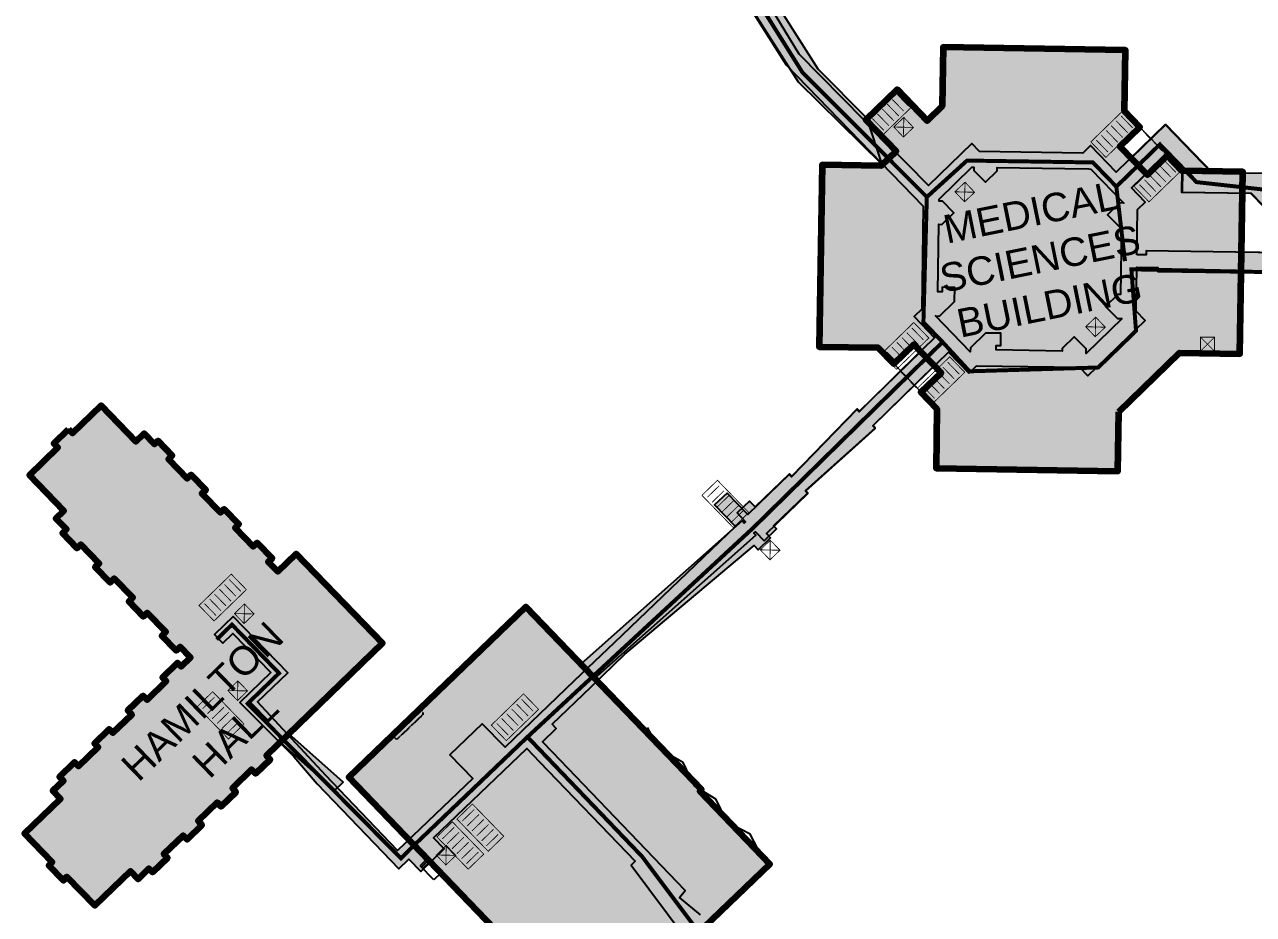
# Model space of a CAD drawing. Header units: inches. Extents: x 18329641 to 18361124, y 7805924 to 7843875.
# Drawn here: x 18341199 to 18348629, y 7828228 to 7833609 of the extents above; entities that cross this region are included whole.
import ezdxf

# ---------------------------------------------------------------- set-up
doc = ezdxf.new("R2010")
doc.units = ezdxf.units.IN
doc.header["$LTSCALE"] = 0.5
doc.header["$MEASUREMENT"] = 0
doc.linetypes.add('HIDDEN', pattern=[0.375, 0.25, -0.125])
for name, color, linetype in [('Buildings - Hatch - Housing', 52, 'Continuous'), ('Buildings - Hatch - Main Campus', 144, 'Continuous'), ('Buildings - Outline', 30, 'Continuous'), ('Buildings - Text - Main Buildings', 100, 'Continuous'), ('Tunnel  - Hatch - Area not in a building', 151, 'Continuous'), ('Tunnel - Area not in a building', 151, 'Continuous'), ('Tunnel - Hatch', 51, 'Continuous'), ('Tunnel - Outline', 120, 'Continuous')]:
    doc.layers.add(name, color=color, linetype=linetype)
doc.layers.add('Buildings - Outline - THICK', color=25, linetype='Continuous', lineweight=100)
for name, color, linetype, plot in [('Tunnel - Elevators', 3, 'Continuous', False), ('Tunnel - Polyline Length', 4, 'Continuous', False), ('Tunnel - Stairs', 210, 'Continuous', False)]:
    doc.layers.add(name, color=color, linetype=linetype, plot=plot)
doc.styles.add('Arial', font='arial.ttf')

# ---------------------------------------------------------------- blocks, each defined once
blk = doc.blocks.new('elevator')
at = {"linetype": 'Continuous', "lineweight": -3, "const_width": 5}
blk.add_lwpolyline([(42, 42), (42, -42), (-42, -42), (-42, 42)], close=True, dxfattribs=at)
for points in [[(41.7, -42), (-41.7, 42)], [(41.7, 42), (-41.7, -42)]]:
    blk.add_lwpolyline(points, dxfattribs=at)
blk = doc.blocks.new('stairs')
at = {"linetype": 'Continuous', "lineweight": -3, "const_width": 5}
blk.add_lwpolyline([(0, 0), (0, 130.6), (271.8, 130.6), (271.8, 0)], close=True, dxfattribs=at)
for points in [[(31.4, 15.3), (31.4, 115.3)], [(73.2, 15.3), (73.2, 115.3)], [(115, 15.3), (115, 115.3)], [(156.8, 15.3), (156.8, 115.3)], [(198.7, 15.3), (198.7, 115.3)], [(240.5, 15.3), (240.5, 115.3)]]:
    blk.add_lwpolyline(points, dxfattribs=at)

msp = doc.modelspace()

# ---------------------------------------------------------------- hatches: boundary and pattern name
at = {"layer": 'Buildings - Hatch - Housing'}
msp.add_hatch(color=256, dxfattribs=at).paths.add_polyline_path([(18341489.3, 7831137.9), (18341661.9, 7831305.2), (18341872.5, 7831088.1), (18341921.9, 7831136), (18341984.8, 7831071.2), (18342006.3, 7831092), (18342092, 7831003.5), (18342068.7, 7830980.9), (18342182.5, 7830863.6), (18342206.9, 7830887.2), (18342294.9, 7830796.5), (18342271.6, 7830773.9), (18342383.7, 7830658.4), (18342405.7, 7830679.7), (18342495.2, 7830587.4), (18342472.6, 7830565.4), (18342581.9, 7830452.7), (18342604.9, 7830475), (18342695.3, 7830381.7), (18342672.9, 7830359.9), (18342729.5, 7830301.5), (18342840.4, 7830409), (18343363.2, 7829869.5), (18342661.7, 7829189.3), (18342684, 7829166.2), (18342594.9, 7829079.8), (18342571.7, 7829103.8), (18342455.4, 7828991), (18342477, 7828968.7), (18342386.2, 7828880.7), (18342362.8, 7828904.9), (18342247.8, 7828793.4), (18342271.8, 7828768.6), (18342181.8, 7828681.4), (18342157.3, 7828706.6), (18342041, 7828593.8), (18342062.9, 7828571.3), (18341972.4, 7828483.6), (18341951.3, 7828505.4), (18341886.5, 7828442.6), (18341839.5, 7828491), (18341623.7, 7828281.8), (18341455.6, 7828455.2), (18341433.5, 7828433.8), (18341344.9, 7828525.2), (18341365.8, 7828545.4), (18341199.1, 7828717.4), (18341416.1, 7828927.8), (18341370.6, 7828974.8), (18341434.7, 7829037), (18341411.1, 7829061.3), (18341501.2, 7829148.8), (18341524.8, 7829124.4), (18341643.4, 7829239.4), (18341621.6, 7829261.9), (18341711, 7829348.6), (18341733.4, 7829325.5), (18341847.6, 7829436.2), (18341823.9, 7829460.6), (18341916.1, 7829549.9), (18341939.4, 7829525.8), (18342055.6, 7829638.4), (18342032.7, 7829662), (18342124.1, 7829750.6), (18342146.3, 7829727.8), (18342201.8, 7829781.6), (18342138.9, 7829846.6), (18342116.4, 7829824.8), (18342029.9, 7829913.9), (18342053.2, 7829936.4), (18341940.7, 7830052.4), (18341917, 7830029.4), (18341829, 7830120.2), (18341853.7, 7830144.1), (18341741.1, 7830260.3), (18341715.9, 7830235.9), (18341626.9, 7830327.7), (18341650.4, 7830350.5), (18341539.2, 7830465.3), (18341515.5, 7830442.4), (18341427.5, 7830533.2), (18341452.3, 7830557.2), (18341388.3, 7830623.2), (18341436.2, 7830669.7), (18341228.1, 7830884.2), (18341400.7, 7831051.6), (18341376.6, 7831076.4), (18341465.4, 7831162.5)])
at = {"layer": 'Buildings - Hatch - Main Campus'}
for points in [[(18346754.3, 7833471.7), (18346747.6, 7833115.2), (18346656.9, 7833027.7), (18346474.9, 7833216.3), (18346285.9, 7833033.8), (18346469.3, 7832843.8), (18346376.7, 7832755.1), (18346021.7, 7832761.4), (18346004, 7831660.4), (18346357.6, 7831655.8), (18346454.2, 7831557.3), (18346575.5, 7831674.4), (18346740.5, 7831503.5), (18346619.3, 7831386.5), (18346716, 7831286.5), (18346710.4, 7830927), (18347809.4, 7830909.3), (18347814.7, 7831268.2), (18348182.1, 7831623.6), (18348547.4, 7831617.9), (18348565.2, 7832718.6), (18348197.3, 7832724.3), (18348107.8, 7832816.8), (18347987.9, 7832701.1), (18347822.2, 7832872.8), (18347941.8, 7832988.2), (18347849, 7833086), (18347856.6, 7833454)], [(18347295.5, 7827177.5), (18347058, 7827425), (18345862.6, 7827449.8), (18345876.7, 7828100), (18345354.6, 7827599.2), (18345056.7, 7827909.3), (18345705.7, 7828532.8), (18345478.5, 7828772.3), (18345443.6, 7828790.9), (18345425.7, 7828828), (18345265.9, 7828996.5), (18345246.5, 7829008.4), (18345238, 7829025.9), (18345052.2, 7829221.9), (18345031.8, 7829233.5), (18345018.8, 7829257.1), (18344230.3, 7830088.5), (18343159.1, 7829059.3), (18344193.2, 7827981.5), (18343878.5, 7827679.6), (18344217, 7827326.9), (18343579.2, 7826714.8), (18343359.1, 7826944.1), (18343359, 7826944), (18343358.9, 7826944.1), (18342764.4, 7826373.8), (18343193.2, 7825926.9), (18342209.6, 7824983.2), (18342412, 7824772.2), (18342401.7, 7824272.2), (18344089, 7824237.2), (18344496.4, 7823812.7), (18344431.5, 7823750.4, 0.6513), (18344537.3, 7823462.8), (18344570, 7823428.8), (18344555.6, 7823414.9), (18345070.7, 7822878), (18345290.1, 7823088.5), (18345348.2, 7823027.9), (18345313.5, 7822994.7), (18345657.4, 7822636.2), (18346019.1, 7822981.5), (18345867.7, 7823147.9), (18347263.7, 7824480.6), (18347436.1, 7824645.3), (18347754.8, 7824949.4), (18347961.4, 7825146.7), (18348720.5, 7825871.3), (18348005.2, 7826616.9), (18348133.2, 7826739.7), (18347955.9, 7826924.3), (18347828, 7826801.6), (18347384.9, 7827263.4)]]:
    msp.add_hatch(color=256, dxfattribs=at).paths.add_polyline_path(points)
at = {"layer": 'Tunnel  - Hatch - Area not in a building'}
h = msp.add_hatch(color=256, dxfattribs=at)
h.dxf.hatch_style = 1
h.paths.add_polyline_path([(18344686.9, 7835401.3), (18344048, 7836036.7), (18343962.4, 7835953.9), (18344565.4, 7835324), (18345877, 7833262.8), (18346384.2, 7832762.3), (18346294.1, 7833041.8), (18345998.5, 7833340.1)])
h = msp.add_hatch(color=256, dxfattribs=at)
h.dxf.hatch_style = 1
h.paths.add_polyline_path([(18351218.5, 7834939.9), (18351451.2, 7834698.8), (18351575.5, 7834817), (18351502.6, 7834818.3), (18351304.8, 7835023.2), (18352164.6, 7835848.5), (18352065.2, 7835951.6), (18352066.1, 7835922.1), (18348721.7, 7832708.1), (18348381.4, 7832713.6), (18348099.3, 7833004.9), (18347891.4, 7832803.6), (18347986.2, 7832705.4), (18348108.3, 7832823.4), (18348199.9, 7832725.5), (18348197.8, 7832596.5), (18348615.1, 7832589.8), (18348931.2, 7832263.1), (18349017.6, 7832346.3), (18348777.2, 7832594.8)])
h = msp.add_hatch(color=256, dxfattribs=at)
h.dxf.hatch_style = 1
h.paths.add_polyline_path([(18348894, 7832227.3), (18348558.6, 7832232.7), (18348556.6, 7832109.8), (18348890.2, 7832105.2)])
h = msp.add_hatch(color=256, dxfattribs=at)
h.dxf.hatch_style = 1
h.paths.add_polyline_path([(18346343.9, 7831171), (18346330, 7831185.3), (18346700.8, 7831547.1), (18346617.5, 7831633.4), (18346246.5, 7831271.5), (18346232.6, 7831285.9), (18345838.1, 7830878.1), (18345824.2, 7830892.5), (18345617.2, 7830692.3), (18345582.4, 7830728.2), (18345508, 7830656.3), (18345559.1, 7830603.4), (18345550.5, 7830595.1), (18345538.1, 7830607.8), (18344564.4, 7829743.3), (18344647.5, 7829656.8), (18345621.6, 7830521.6), (18345609.2, 7830534.3), (18345617.9, 7830542.7), (18345671.4, 7830487.3), (18345745.8, 7830559.3), (18345728.3, 7830577.4), (18345935.3, 7830777.6), (18345921.4, 7830792)])
h = msp.add_hatch(color=256, dxfattribs=at)
h.dxf.hatch_style = 1
h.paths.add_polyline_path([(18343072.7, 7828977.9), (18343124.6, 7829027.7), (18342797.5, 7829321), (18342744.6, 7829269.7)])
at = {"layer": 'Tunnel - Hatch'}
h = msp.add_hatch(color=256, dxfattribs=at)
h.paths.add_polyline_path([(18357037, 7835605.3), (18356748.5, 7835902.6), (18356549.5, 7836107.7), (18355846.1, 7836832.5), (18355275.4, 7836284.5), (18355294.4, 7836264.7), (18355311.4, 7836281.1), (18355425, 7836162.8), (18355408.4, 7836146.9), (18355436.6, 7836117.6), (18355453.2, 7836133.5), (18355554, 7836028.5), (18355456, 7835934.3), (18356043.7, 7835322.3), (18356017.8, 7835297.4), (18356132.7, 7835178.3), (18356162.1, 7835206.6), (18356309.2, 7835053.4), (18356279.7, 7835025), (18356343.1, 7834959), (18356028.8, 7834657.2), (18355840.8, 7834476.6), (18355745.5, 7834575.9), (18355797.2, 7834625.6), (18355826.4, 7834595.2), (18356098.3, 7834856.4), (18356207.6, 7834961.3), (18355099.7, 7836114.8), (18354668.5, 7835701.7), (18353943.9, 7836456.1), (18353829.3, 7836346), (18353581.7, 7836603.7), (18353604.6, 7836625.8), (18353298.2, 7836942.5), (18351303.6, 7835022), (18351501.4, 7834817.1), (18351694.2, 7834813.7), (18351689.6, 7834556.3), (18351910, 7834552.6), (18351908.4, 7834453.1), (18351688.4, 7834456.8), (18351660.2, 7832889.6), (18351796.2, 7832887.2), (18351795.2, 7832835.3), (18351499.3, 7832840.5), (18351500.2, 7832892.5), (18351564.2, 7832891.3), (18351564.3, 7832899.3), (18351517.3, 7832948.1), (18351173.3, 7832610), (18351206.5, 7832575.6), (18351152.6, 7832522), (18351118.6, 7832557.2), (18350942.6, 7832387.3), (18350941.3, 7832315.3), (18350869.3, 7832316.6), (18350767.4, 7832218.2), (18350810.5, 7832173.6), (18350818.5, 7832173.5), (18350819.6, 7832231.6), (18350871.5, 7832230.8), (18350866.3, 7831932.6), (18351058.3, 7831929.2), (18351057.2, 7831869.2), (18350813.2, 7831873.5), (18350816.8, 7832077.5), (18348051.2, 7832115.9), (18348051.5, 7832139.9), (18347923.6, 7832142.7), (18347919.6, 7831876.2), (18347973.8, 7831820.4), (18347628.7, 7831485.2), (18347578.6, 7831536.8), (18346955.2, 7831545.9), (18346909.1, 7831501.2), (18346785.5, 7831629.3), (18346583.9, 7831433.5), (18346328.4, 7831182.1), (18346342.3, 7831167.7), (18345920.3, 7830788.1), (18345934.3, 7830773.8), (18345684.6, 7830531.4), (18345709.7, 7830505.5), (18345635.1, 7830433.1), (18345610, 7830458.9), (18344829.5, 7829801.7), (18344624.3, 7829604.9), (18344389.1, 7829379.2), (18344414, 7829353.2), (18344330.3, 7829272.9), (18344390.7, 7829209.9), (18345194.2, 7828372.5), (18345159.6, 7828331.6), (18345285.9, 7828225), (18345610.7, 7827848.9), (18345603.5, 7827841.9), (18345636.8, 7827807.2), (18345875.9, 7828036.6), (18345872.5, 7827876.5), (18345736.4, 7827745.9), (18345867, 7827609.7), (18345863.8, 7827452.2), (18345847.3, 7827452.6), (18345830.7, 7826652.9), (18345826.3, 7826441.1), (18346192.8, 7826041.9, -0.212422), (18346041.2, 7825823, -0.02245), (18345890.2, 7825736.4, 0.154431), (18345573.8, 7825452.2, 0.061425), (18345563.5, 7825425.2), (18345553.7, 7825427.5, 0.372914), (18345618.8, 7825304.9), (18345622.4, 7825314.2, 0.295179), (18345730.8, 7825339.2), (18345838.4, 7825268.1), (18345811.9, 7825232), (18345816.4, 7825228.6), (18345848.6, 7825272.5), (18346017.6, 7825148.9), (18345823.7, 7824962.9), (18345627.2, 7824680), (18346459.3, 7823812.7), (18346860.5, 7824197.6), (18346859, 7824199.1), (18346937, 7824273.9), (18347006.3, 7824201.7), (18347385.9, 7823815), (18347503.6, 7823929.2), (18347528.7, 7823903.4), (18347553.1, 7823927.1), (18347537.3, 7823943.3), (18347528.1, 7823952.9), (18347670.2, 7824090.7), (18347679.9, 7824080.7), (18347679.9, 7824080.7), (18347752.4, 7824151), (18348609.3, 7823267.5), (18348606.6, 7823265), (18348675.7, 7823193.7), (18348851, 7823013.1), (18348891, 7823023.1), (18348937.2, 7822975.5), (18348925.9, 7822935.8), (18349113.5, 7822742.5), (18349153.5, 7822752.5), (18349199.7, 7822704.9), (18349188.4, 7822665.2), (18349283.5, 7822567.2), (18349402.7, 7822682.8), (18349432.5, 7822652), (18349705.2, 7822647.9), (18349763.3, 7822704.2), (18349825.8, 7822639.8), (18349798.5, 7822613.3), (18350079.5, 7822323.6), (18350107.5, 7822350.8), (18350240.4, 7822213.7), (18350216.9, 7822190.9), (18350420.7, 7821980.8), (18350448.4, 7822007.6), (18350514.5, 7821939.4), (18350486.9, 7821912.6), (18350554.6, 7821842.8), (18350520.2, 7821809.4), (18350516.3, 7821553.2), (18350553.4, 7821514.9), (18350427.5, 7821392.7), (18351094.8, 7820704.9), (18349792.2, 7819441.3), (18348961.5, 7820297.6), (18349015.3, 7820367.8), (18349279.4, 7820107), (18349313.4, 7820106.5), (18350462.5, 7821221.3), (18350098, 7821597), (18350001.3, 7821598.5), (18349954.2, 7821552.8), (18349866.7, 7821642.9), (18349832.5, 7821609.7), (18349778.2, 7821665.6), (18349860.8, 7821745.7), (18349841.9, 7821765.1), (18349780.9, 7821766.1), (18349649.8, 7821901.2), (18349650.8, 7821962.2), (18349632.4, 7821981.1), (18349549.9, 7821901), (18349496.7, 7821955.8), (18349530.5, 7821988.6), (18349431.5, 7822090.7), (18349477.6, 7822135.5), (18349487.2, 7822221.5), (18349113.7, 7822606.6), (18348330.1, 7821845.9), (18348009.9, 7822176.1), (18348795.2, 7822937.9), (18348612.8, 7823126), (18348536.9, 7823204.3), (18348216.3, 7822893.3), (18348188.4, 7822922.1), (18348115.7, 7822851.5), (18348015.9, 7822958.6), (18348407.1, 7823338.1), (18347814.2, 7823949.4), (18347435.6, 7823582.2), (18347320.2, 7823701.1), (18347342.5, 7823722.7), (18346917.3, 7824138.4), (18346423.7, 7823664.9), (18346367, 7823724.1), (18346395.8, 7823751.8), (18346106.4, 7824053.4), (18346077.3, 7824025.4), (18346023.3, 7824081.7), (18346052.4, 7824109.7), (18345764.4, 7824409.9), (18345735.6, 7824382.2), (18345677.4, 7824442.8), (18345706.3, 7824470.5), (18345488.9, 7824697.1), (18345419.7, 7824630.6), (18345386.4, 7824665.3), (18345647.2, 7824914.8), (18345402.1, 7825170.3), (18345331.2, 7825244.2), (18344587.1, 7824530.3), (18344524.8, 7824595.3), (18344685.7, 7824744.1), (18345274.2, 7825308.7), (18344123.1, 7826503.4), (18344214, 7826590.6), (18344265.3, 7826537.2), (18344237.9, 7826511), (18344449.8, 7826290.2), (18344614.3, 7826118.7), (18344671.9, 7826058.5), (18344746.8, 7825987.6), (18345336, 7825373.5), (18345981.3, 7825988.8), (18345646.1, 7826339.8), (18345650.7, 7826855.5), (18345662.5, 7827422.2), (18345457.8, 7827635.5), (18345516, 7827691.3), (18345482.7, 7827726), (18345323.5, 7827573.3), (18345196.1, 7827706.1), (18345052.4, 7827568.2), (18344961, 7827690.4), (18345301.1, 7827945), (18344866.3, 7828526), (18344891.1, 7828549.8), (18344313.5, 7829151.7), (18344236.1, 7829232.4), (18343672.6, 7828691.7), (18343736.3, 7828625.3), (18343594.1, 7828488.9), (18343523.5, 7828562.5), (18343462.2, 7828503.7), (18342968.5, 7829018.2), (18342828.1, 7829183.4), (18342500.7, 7829509.6), (18342688.8, 7829691.9), (18342459.1, 7829927.5), (18342398.8, 7829869), (18342348, 7829921.4), (18342460, 7830030), (18342789.9, 7829689.7), (18342608.3, 7829513.6), (18343020.5, 7829068), (18343103.6, 7828981.4), (18343454.6, 7828615.6), (18343908.5, 7829051.1), (18343771.4, 7829193.9), (18343966.9, 7829380.1), (18344104.9, 7829239.5), (18344522.5, 7829640.2), (18344763.5, 7829871.5), (18345498.5, 7830573.7), (18345371.7, 7830704.3), (18345446.4, 7830776.7), (18345573.1, 7830646.1), (18345822.8, 7830888.6), (18345836.7, 7830874.2), (18346230.9, 7831282.5), (18346244.8, 7831268.2), (18346500.3, 7831519.6), (18346701.5, 7831715), (18346578.8, 7831844.4), (18346625, 7831889.2), (18346632.8, 7832510.8), (18345805, 7833366.3), (18344564.1, 7835322.8), (18344126.9, 7835788.1), (18343337.5, 7836597.6), (18344285.1, 7837505.6), (18343082.4, 7838749.1), (18342941.1, 7838612.5), (18342834.7, 7838722.5), (18343060.1, 7838940.4), (18344169, 7837794), (18344161.8, 7837787), (18344182.7, 7837765.5), (18344194.5, 7837776.9), (18344470.9, 7837491.9), (18344679.3, 7837693.6), (18344699.6, 7837672.1), (18344750.2, 7837721), (18345939, 7838876.4), (18344788.7, 7840061.6), (18344857.9, 7840127.7), (18344882.7, 7840102.2), (18345328.2, 7840533.5), (18345522.4, 7840332.9), (18345589.7, 7840398.1), (18345821.8, 7840158.3), (18345754.5, 7840093.1), (18346332.6, 7839512.2), (18346309.7, 7839490), (18346431.8, 7839363.8), (18346698.8, 7839622.3), (18346713.8, 7839631.2), (18346892.4, 7839804.1), (18347871.1, 7839400.5), (18348582.8, 7840054.3), (18348586.5, 7840178.3), (18348509.3, 7840258.8), (18348477.1, 7840292.4), (18348481.1, 7840296.2), (18348035.3, 7840761), (18348186.5, 7840906), (18348282.7, 7840805.7), (18348723.7, 7841228.6), (18348628.2, 7841328.2), (18348777.6, 7841471.5), (18348873.1, 7841371.9), (18349026.1, 7841518.6), (18348929.9, 7841618.9), (18348987.6, 7841674.3), (18349083.8, 7841574), (18349182.5, 7841668.6), (18349220.3, 7841629.3), (18349555, 7841951), (18349463.3, 7842046.6), (18349555.8, 7842136.1), (18349709.9, 7841975.5), (18350070.5, 7841968), (18350727.8, 7842598.3), (18350804.1, 7842516.4), (18350752.7, 7842467.2), (18350773.3, 7842445.8), (18350767.9, 7842440.6), (18350786.1, 7842421.6), (18350952.5, 7842382.6), (18351190.9, 7842377.6), (18351224.2, 7842346.5), (18351473, 7842585), (18351480.5, 7842577.1), (18351504.6, 7842600.2), (18351497.1, 7842608.1), (18351712.9, 7842815), (18351720.3, 7842807.2), (18351824.5, 7842909.4), (18351898.5, 7842832.2), (18351626.8, 7842571.7), (18351783, 7842408.8), (18351724.2, 7842352.4), (18351568, 7842515.3), (18351500.2, 7842442.5, 0.103983), (18351372.8, 7842191.5), (18352009.7, 7841527.2), (18352273.2, 7841779.8), (18352239.3, 7841815.2, 0.30198), (18352239.5, 7841828.2), (18352577.5, 7842152.3), (18352628.8, 7842201.4), (18352649.2, 7842180.2), (18352706.2, 7842234.8), (18352697.7, 7842243.8), (18352765.9, 7842309.2), (18352810, 7842263.2), (18352778.1, 7842232.6), (18352912.3, 7842092.7), (18352944.2, 7842123.2), (18352989.7, 7842075.7), (18352972.7, 7842059.5), (18352982.7, 7842049), (18352738.4, 7841814.7), (18352701.8, 7841852.9, 0.194152), (18352486.6, 7841723.3), (18352505.1, 7841704), (18352469.4, 7841669.8), (18352513.9, 7841623.4), (18352409.9, 7841523.7), (18352381.9, 7841551.5), (18352174.8, 7841355), (18352454.2, 7841063.6), (18352439.4, 7841049.4), (18352459.5, 7841028.5), (18352474.3, 7841042.7), (18352518.2, 7840996.9), (18352547.8, 7841025.3), (18352589.3, 7840981.9), (18352559.7, 7840953.6), (18352707, 7840799.9), (18352811.7, 7840690.7, 0.140936), (18353143.4, 7840872.2), (18353021.6, 7840999.2), (18353079.9, 7841055.1), (18353202.8, 7840926.9), (18353327.2, 7841048.2), (18353319.9, 7841055.8), (18353466.7, 7841196.5), (18353561.9, 7841097.3), (18353502.7, 7841040.6), (18353485.2, 7841058.8), (18353458.7, 7841033.4), (18353467.1, 7841024.5), (18352800.7, 7840385.6), (18353055.2, 7840120.1), (18353290.8, 7839921.9), (18354339.5, 7839291.7), (18354363.4, 7839314.8), (18354954, 7838704.1), (18355293.4, 7838700), (18355412.5, 7838576.6), (18355805.3, 7838955.7), (18355905.4, 7838852.1), (18355512.5, 7838472.9), (18356016.7, 7837950.6), (18356056.6, 7837909.2), (18356151.4, 7837811), (18356165.8, 7837824.9), (18356322.8, 7837662.3), (18356540.1, 7837872), (18356542.8, 7837869.1), (18356704, 7838024.7), (18356785.8, 7837940), (18356567.4, 7837729.2), (18356667.6, 7837625.4), (18355949.2, 7836932), (18357036.8, 7835807.8), (18357102.6, 7835744.4), (18357610.8, 7835537), (18358466.1, 7835206.2), (18358518.2, 7835340.5), (18358681.3, 7835429.6), (18359561, 7835088.3), (18359511.8, 7834977.6), (18358752.6, 7835272.1, 0.410779), (18358569.8, 7835191.7), (18358501.4, 7835015.3), (18358398.8, 7835055.1), (18358212.7, 7834575.4, 0.850777), (18358200, 7834542.2), (18358113.6, 7834340.3), (18358017.1, 7834008.5), (18357550.3, 7834189.7), (18357254.6, 7833428), (18357265.9, 7833423.8), (18357270, 7833434.3), (18357547.7, 7833326.5), (18357609.2, 7833302.7), (18357622.9, 7833297.3), (18357617.5, 7833278.8), (18357606.9, 7833242.3), (18357600.8, 7833244.2), (18357588.1, 7833200.7), (18357594.3, 7833198.9), (18357524.5, 7832958.8), (18357516.3, 7832961.9), (18357509.1, 7832943.3), (18357475.9, 7832811.9), (18357458.4, 7832766.7), (18357474.7, 7832734.6), (18358785.2, 7832226), (18358832.2, 7832347.3), (18359011.1, 7832278.9), (18358990.1, 7832224.7), (18359049.3, 7832201.7), (18359040.4, 7832178.9), (18358967.1, 7832147.9), (18358854.8, 7832099.8), (18358751.3, 7832140), (18358758.8, 7832159.3), (18357448.7, 7832667.7), (18357415.7, 7832654.5), (18357360.8, 7832513), (18357317.5, 7832529.8), (18357325.6, 7832550.5), (18357303.6, 7832559.1), (18357317.5, 7832595), (18357332, 7832632.3), (18357367.9, 7832724.9), (18357388.9, 7832716.8), (18357395.1, 7832732.8), (18357374.2, 7832741), (18357422.9, 7832866.8), (18357538.1, 7833249.1), (18357242.7, 7833363.9), (18357243.4, 7833366), (18357232.2, 7833370.2), (18357231.5, 7833368.3), (18357156.4, 7833397.4), (18357529.3, 7834358.2), (18357604.3, 7834329.1), (18357576.3, 7834256.8), (18357883.9, 7834137.5), (18357997.3, 7834190.5), (18357916.7, 7834374.1), (18357997.7, 7834409.6), (18357971.9, 7834468.5), (18358013, 7834486.5), (18358262.9, 7835130.5), (18357559, 7835402.7)])
h.paths.add_polyline_path([(18350522.8, 7821148.2), (18350954.8, 7820702.9), (18349792.7, 7819575.5), (18349360.6, 7820020.8)], flags=16)
h.paths.add_polyline_path([(18349051.6, 7822668.8), (18348317, 7821956.1), (18348119.6, 7822159.6), (18348854.3, 7822872.2)], flags=16)
h.paths.add_polyline_path([(18347617.8, 7831619.7), (18347618.3, 7831648.2), (18347545.7, 7831721.6), (18347472.3, 7831650.4), (18347472, 7831634.4), (18347073, 7831642.3), (18347073.4, 7831668.3), (18347101.4, 7831667.9), (18347102.6, 7831743.9), (18347009, 7831743.2), (18346917.7, 7831654.5), (18346917.3, 7831630.5), (18346706.9, 7831847.2), (18346731.1, 7831846.8), (18346822.4, 7831935.5), (18346823.6, 7832019.9), (18346747.6, 7832021), (18346747.2, 7831993), (18346721.2, 7831993.4), (18346727.2, 7832401.4), (18346746.1, 7832401.1), (18346817.4, 7832470.8), (18346748.3, 7832542), (18346729.3, 7832542.3), (18346729.5, 7832554.3), (18346927.4, 7832746.5), (18346939.4, 7832746.3), (18346939.1, 7832727.3), (18347008.5, 7832655.9), (18347080, 7832725.3), (18347080.3, 7832744.2), (18347488.3, 7832738.2), (18347633.2, 7832736.1), (18347646.8, 7832735.9), (18347846.6, 7832530.1), (18347821.2, 7832530.5), (18347747.6, 7832459), (18347819.1, 7832385.4), (18347831.1, 7832385.2), (18347825.1, 7831977.2), (18347809.1, 7831977.4), (18347735.7, 7831904.8), (18347807, 7831831.5), (18347835.5, 7831831)], flags=16)
h.paths.add_polyline_path([(18349153.8, 7832202.9), (18348773.7, 7832595), (18349135.4, 7832946.3), (18351217.3, 7834937.2), (18351594, 7834552.4), (18351568.4, 7833130.8), (18350716.8, 7832302.8), (18350587.1, 7832177.6)], flags=16)
h.paths.add_polyline_path([(18348928.9, 7832226.6), (18347981, 7832240.9), (18347980.7, 7832216.9), (18347924.7, 7832217.8), (18347928.7, 7832491.2), (18347974.8, 7832536), (18347891.2, 7832622.1), (18348101, 7832825.8), (18348196.2, 7832727.8), (18348194.2, 7832595.9), (18348611.5, 7832589.7), (18348947.2, 7832244.2)], flags=16)
h.paths.add_polyline_path([(18348717.9, 7832708.2), (18348377.7, 7832713.2), (18348095.1, 7833004.1), (18347799.2, 7832716.8), (18347643.2, 7832877.5), (18347597, 7832832.6), (18346973.8, 7832841.8), (18346926.4, 7832890.5), (18346664.2, 7832635.9), (18345882.5, 7833431), (18344685.6, 7835400.1), (18344213.1, 7835871.5), (18343823.2, 7836280), (18344762.9, 7837189.8), (18344579.4, 7837379.8), (18344787.8, 7837581.4), (18344769.2, 7837600.3), (18344820, 7837647.8), (18345669.7, 7838463.9), (18345741.7, 7838533.5), (18345775.4, 7838498.7), (18345951, 7838668.7), (18346058.9, 7838666.9), (18346059.5, 7838702.9), (18346252, 7838699.8), (18346251.4, 7838663.8), (18346306.9, 7838662.9), (18346343.8, 7838698.5), (18346224, 7838822.3), (18346167.7, 7838772.3), (18346153.5, 7838790.7), (18346504.5, 7839130.6), (18346586.8, 7839200.4), (18346515.6, 7839277.3), (18346782.3, 7839536.1), (18346791.7, 7839550.8), (18346920.9, 7839675.8), (18347957, 7839260.9), (18348672.6, 7839947), (18349624.2, 7838903.2), (18350506, 7837987.5), (18350016.4, 7837519.9), (18350135.9, 7837396.1), (18350351.1, 7837603.6), (18350317.7, 7837638.2), (18350589.8, 7837900.6), (18351309.9, 7837154), (18349723.2, 7835643.6), (18349508.5, 7835647.2), (18348504.9, 7836674.5), (18347946.4, 7836134.3), (18347929, 7836152.3), (18347762.5, 7835991.3), (18347776.6, 7835976.7), (18347669.3, 7835872.9), (18347655.2, 7835887.4), (18347617.8, 7835851.3), (18347635.2, 7835833.3), (18346572.8, 7834805.7), (18346639.6, 7834736.7), (18347218.7, 7835297.1), (18347320.7, 7835191.7), (18347436, 7835303.3), (18347515.6, 7835221), (18347611.1, 7835313.4), (18347429.7, 7835501), (18348229.3, 7836274.4), (18348504.8, 7836540.9), (18348707.1, 7836331.7), (18348656.1, 7836282.3), (18348725.6, 7836210.5), (18348776.6, 7836259.8), (18348975.4, 7836057), (18349466.2, 7835549.9), (18349762.4, 7835544.9), (18351378.4, 7837082.9), (18351503.4, 7836953.4), (18351823.3, 7836714.4), (18352188.4, 7836555.7), (18352405.1, 7836331.2), (18352059.6, 7835997.9), (18352067.9, 7835989.3)], flags=16)
h.paths.add_polyline_path([(18354656.1, 7835887.1), (18353947.8, 7836624.6), (18353834.6, 7836515.9), (18353376.4, 7837018), (18354973.4, 7838558.5), (18355231.4, 7838556.9), (18356289.5, 7837460.6)], flags=16)
h.paths.add_polyline_path([(18352464.6, 7836476.8), (18352300.4, 7836647.1), (18351919.5, 7836807.3), (18351594.6, 7837041.3), (18351580.1, 7837026.5), (18350896.6, 7837735.2), (18350982.2, 7837817.8), (18350915.6, 7837886.9), (18350829.9, 7837804.3), (18350079.5, 7838582.4), (18350378.2, 7838870.5), (18350403.9, 7838843.9), (18352178, 7840558), (18352310.5, 7840686.8), (18352467.9, 7840837.8), (18352668, 7840629.1), (18352694.9, 7840594.9, -0.29439), (18352685.6, 7840460), (18352607, 7840382.2), (18352963.7, 7840010.2), (18353204.6, 7839799.1), (18354234.9, 7839190.5), (18354735.4, 7838673), (18354733.7, 7838571.4), (18352558.3, 7836478.9)], flags=16)
h.paths.add_polyline_path([(18343733.4, 7836326.8), (18343472, 7836596.2), (18344334.7, 7837431.4), (18344595.5, 7837161.4)], flags=16)
h.paths.add_polyline_path([(18350005.2, 7838659.4), (18349710.9, 7838964.6), (18349710.2, 7838963.9), (18349443, 7839262), (18349508.2, 7839320.2), (18349384.9, 7839457.7), (18348719.9, 7840185.8), (18348553.1, 7840359.7), (18348570.5, 7840376.4), (18348301.2, 7840657.1), (18349389.2, 7841700.6), (18349459.8, 7841626.9), (18349538.6, 7841703), (18349480.3, 7841763.7), (18349612.8, 7841890.7), (18349738.4, 7841759.7), (18349840.9, 7841858), (18349972.4, 7841720.9), (18350666, 7842386.1), (18350687.6, 7842363.6), (18350709.4, 7842384.5), (18350744.4, 7842348.4), (18350732.7, 7842337.1), (18350798, 7842269.1), (18350832.4, 7842302.1), (18351156.9, 7842295.3), (18351510.1, 7841926.9), (18351402.2, 7841823.4), (18351436.5, 7841789.8), (18351544.4, 7841891.2), (18352170.5, 7841238.2), (18351916.9, 7840995.1), (18352152.8, 7840725.1), (18350303.9, 7838947.5)], flags=16)
h.paths.add_polyline_path([(18346088.2, 7838858.5), (18345802.2, 7839153.9), (18346162.1, 7839502.3), (18346448, 7839206.9)], flags=16)
h.paths.add_polyline_path([(18345735.7, 7839223.1), (18344933.8, 7840051.5), (18345283.4, 7840389.9), (18346095.3, 7839571.3)], flags=16)
h.paths.add_polyline_path([(18352204.3, 7840810.9), (18352039.7, 7840982.6), (18352190.7, 7841127.4), (18352348, 7840961.8), (18352374.4, 7840987.1), (18352381, 7840980.3)], flags=16)

# ---------------------------------------------------------------- linework, layer by layer
at = {"layer": 'Buildings - Hatch - Main Campus'}
for points in [[(18346004, 7831660.4), (18346357.6, 7831655.8), (18346454.2, 7831557.3), (18346575.5, 7831674.4), (18346740.5, 7831503.5), (18346619.3, 7831386.5), (18346716, 7831286.5), (18346710.4, 7830927), (18347809.4, 7830909.3), (18347814.7, 7831268.2), (18348182.1, 7831623.6), (18348547.4, 7831617.9), (18348565.2, 7832718.6), (18348197.3, 7832724.3), (18348107.8, 7832816.8), (18347987.9, 7832701.1), (18347822.2, 7832872.8), (18347941.8, 7832988.2), (18347849, 7833086), (18347856.6, 7833454), (18346754.3, 7833471.7), (18346747.6, 7833115.2), (18346656.9, 7833027.7), (18346474.9, 7833216.3), (18346285.9, 7833033.8), (18346469.3, 7832843.8), (18346376.7, 7832755.1), (18346021.7, 7832761.4), (18346004, 7831660.4)], [(18344193.2, 7827981.5), (18343159.1, 7829059.3), (18344230.3, 7830088.5), (18345705.7, 7828532.8), (18345056.7, 7827909.3)]]:
    msp.add_lwpolyline(points, dxfattribs=at)
msp.add_lwpolyline([(18341489.3, 7831137.9), (18341661.9, 7831305.2), (18341872.5, 7831088.1), (18341921.9, 7831136), (18341984.8, 7831071.2), (18342006.3, 7831092), (18342092, 7831003.5), (18342068.7, 7830980.9), (18342182.5, 7830863.6), (18342206.9, 7830887.2), (18342294.9, 7830796.5), (18342271.6, 7830773.9), (18342383.7, 7830658.4), (18342405.7, 7830679.7), (18342495.2, 7830587.4), (18342472.6, 7830565.4), (18342581.9, 7830452.7), (18342604.9, 7830475), (18342695.3, 7830381.7), (18342672.9, 7830359.9), (18342729.5, 7830301.5), (18342840.4, 7830409), (18343363.2, 7829869.5), (18342661.7, 7829189.3), (18342684, 7829166.2), (18342594.9, 7829079.8), (18342571.7, 7829103.8), (18342455.4, 7828991), (18342477, 7828968.7), (18342386.2, 7828880.7), (18342362.8, 7828904.9), (18342247.8, 7828793.4), (18342271.8, 7828768.6), (18342181.8, 7828681.4), (18342157.3, 7828706.6), (18342041, 7828593.8), (18342062.9, 7828571.3), (18341972.4, 7828483.6), (18341951.3, 7828505.4), (18341886.5, 7828442.6), (18341839.5, 7828491), (18341623.7, 7828281.8), (18341455.6, 7828455.2), (18341433.5, 7828433.8), (18341344.9, 7828525.2), (18341365.8, 7828545.4), (18341199.1, 7828717.4), (18341416.1, 7828927.8), (18341370.6, 7828974.8), (18341434.7, 7829037), (18341411.1, 7829061.3), (18341501.2, 7829148.8), (18341524.8, 7829124.4), (18341643.4, 7829239.4), (18341621.6, 7829261.9), (18341711, 7829348.6), (18341733.4, 7829325.5), (18341847.6, 7829436.2), (18341823.9, 7829460.6), (18341916.1, 7829549.9), (18341939.4, 7829525.8), (18342055.6, 7829638.4), (18342032.7, 7829662), (18342124.1, 7829750.6), (18342146.3, 7829727.8), (18342201.8, 7829781.6), (18342138.9, 7829846.6), (18342116.4, 7829824.8), (18342029.9, 7829913.9), (18342053.2, 7829936.4), (18341940.7, 7830052.4), (18341917, 7830029.4), (18341829, 7830120.2), (18341853.7, 7830144.1), (18341741.1, 7830260.3), (18341715.9, 7830235.9), (18341626.9, 7830327.7), (18341650.4, 7830350.5), (18341539.2, 7830465.3), (18341515.5, 7830442.4), (18341427.5, 7830533.2), (18341452.3, 7830557.2), (18341388.3, 7830623.2), (18341436.2, 7830669.7), (18341228.1, 7830884.2), (18341400.7, 7831051.6), (18341376.6, 7831076.4), (18341465.4, 7831162.5)], close=True, dxfattribs=at)
at = {"layer": 'Buildings - Outline'}
for p, q in [((18344962.7, 7829359), (18345031.8, 7829233.5)), ((18345031.8, 7829233.5), (18345177.7, 7829150.5)), ((18345177.7, 7829150.5), (18345246.5, 7829008.4)), ((18345246.5, 7829008.4), (18345377.5, 7828928.2)), ((18345377.5, 7828928.2), (18345443.6, 7828790.9)), ((18345443.6, 7828790.9), (18345582.5, 7828717.2)), ((18345582.5, 7828717.2), (18345653.9, 7828578.4)), ((18343633.6, 7828564.7), (18343590.3, 7828523.2)), ((18343641.9, 7828556.1), (18343598.6, 7828514.5)), ((18343650.2, 7828547.4), (18343606.9, 7828505.9)), ((18343673.4, 7828436.6), (18343590.3, 7828523.2)), ((18343716.7, 7828478.1), (18343673.4, 7828436.6))]:
    msp.add_line(p, q, dxfattribs=at)
msp.add_lwpolyline([(18347814.7, 7831268.2), (18348182.1, 7831623.6), (18348547.4, 7831617.9), (18348565.2, 7832718.6), (18348197.3, 7832724.3), (18348107.8, 7832816.8), (18347987.9, 7832701.1), (18347822.2, 7832872.8), (18347941.8, 7832988.2), (18347849, 7833086), (18347856.6, 7833454), (18346754.3, 7833471.7), (18346747.6, 7833115.2), (18346656.9, 7833027.7), (18346474.9, 7833216.3), (18346285.9, 7833033.8), (18346469.3, 7832843.8), (18346376.7, 7832755.1), (18346021.7, 7832761.4), (18346004, 7831660.4), (18346357.6, 7831655.8), (18346454.2, 7831557.3), (18346575.5, 7831674.4), (18346740.5, 7831503.5), (18346619.3, 7831386.5), (18346716, 7831286.5), (18346710.4, 7830927), (18347809.4, 7830909.3)], close=True, dxfattribs=at)
at = {"layer": 'Buildings - Outline', "linetype": 'HIDDEN', "ltscale": 0.5}
for points in [[(18348107.8, 7832816.8), (18347941.8, 7832988.2)], [(18346619.3, 7831386.5), (18346454.8, 7831557.9)]]:
    msp.add_lwpolyline(points, dxfattribs=at)
at = {"layer": 'Buildings - Outline'}
for points in [[(18341465.4, 7831162.5), (18341489.3, 7831137.9), (18341661.9, 7831305.2), (18341872.5, 7831088.1), (18341921.9, 7831136), (18341984.8, 7831071.2), (18342006.3, 7831092), (18342092, 7831003.5), (18342068.7, 7830980.9), (18342182.5, 7830863.6), (18342206.9, 7830887.2), (18342294.9, 7830796.5), (18342271.6, 7830773.9), (18342383.7, 7830658.4), (18342405.7, 7830679.7), (18342495.2, 7830587.4), (18342472.6, 7830565.4), (18342581.9, 7830452.7), (18342604.9, 7830475), (18342695.3, 7830381.7), (18342672.9, 7830359.9), (18342729.5, 7830301.5), (18342840.4, 7830409), (18343363.2, 7829869.5), (18342661.7, 7829189.3), (18342684, 7829166.2), (18342594.9, 7829079.8), (18342571.7, 7829103.8), (18342455.4, 7828991), (18342477, 7828968.7), (18342386.2, 7828880.7), (18342362.8, 7828904.9), (18342247.8, 7828793.4), (18342271.8, 7828768.6), (18342181.8, 7828681.4), (18342157.3, 7828706.6), (18342041, 7828593.8), (18342062.9, 7828571.3), (18341972.4, 7828483.6), (18341951.3, 7828505.4), (18341886.5, 7828442.6), (18341839.5, 7828491), (18341623.7, 7828281.8), (18341455.6, 7828455.2), (18341433.5, 7828433.8), (18341344.9, 7828525.2), (18341365.8, 7828545.4), (18341199.1, 7828717.4), (18341416.1, 7828927.8), (18341370.6, 7828974.8), (18341434.7, 7829037), (18341411.1, 7829061.3), (18341501.2, 7829148.8), (18341524.8, 7829124.4), (18341643.4, 7829239.4), (18341621.6, 7829261.9), (18341711, 7829348.6), (18341733.4, 7829325.5), (18341847.6, 7829436.2), (18341823.9, 7829460.6), (18341916.1, 7829549.9), (18341939.4, 7829525.8), (18342055.6, 7829638.4), (18342032.7, 7829662), (18342124.1, 7829750.6), (18342146.3, 7829727.8), (18342201.8, 7829781.6), (18342138.9, 7829846.6), (18342116.4, 7829824.8), (18342029.9, 7829913.9), (18342053.2, 7829936.4), (18341940.7, 7830052.4), (18341917, 7830029.4), (18341829, 7830120.2), (18341853.7, 7830144.1), (18341741.1, 7830260.3), (18341715.9, 7830235.9), (18341626.9, 7830327.7), (18341650.4, 7830350.5), (18341539.2, 7830465.3), (18341515.5, 7830442.4), (18341427.5, 7830533.2), (18341452.3, 7830557.2), (18341388.3, 7830623.2), (18341436.2, 7830669.7), (18341228.1, 7830884.2), (18341400.7, 7831051.6), (18341376.6, 7831076.4), (18341465.4, 7831162.5)], [(18344193.2, 7827981.5), (18343887.2, 7828300.4), (18343159.1, 7829059.3), (18344230.3, 7830088.5), (18345291.7, 7828983.8), (18345281.6, 7828974.1), (18345705.7, 7828532.8), (18345056.7, 7827909.3)]]:
    msp.add_lwpolyline(points, dxfattribs=at)
at = {"layer": 'Buildings - Outline', "linetype": 'HIDDEN'}
msp.add_lwpolyline([(18343605.9, 7829488.6), (18343606.9, 7829436.3), (18343449.2, 7829285.7), (18343423.1, 7829313)], dxfattribs=at)
at = {"layer": 'Buildings - Outline - THICK'}
msp.add_lwpolyline([(18347814.7, 7831268.2), (18348182.1, 7831623.6), (18348547.4, 7831617.9), (18348565.2, 7832718.6), (18348197.3, 7832724.3), (18348107.8, 7832816.8), (18347987.9, 7832701.1), (18347822.2, 7832872.8), (18347941.8, 7832988.2), (18347849, 7833086), (18347856.6, 7833454), (18346754.3, 7833471.7), (18346747.6, 7833115.2), (18346656.9, 7833027.7), (18346474.9, 7833216.3), (18346285.9, 7833033.8), (18346469.3, 7832843.8), (18346376.7, 7832755.1), (18346021.7, 7832761.4), (18346004, 7831660.4), (18346357.6, 7831655.8), (18346454.2, 7831557.3), (18346575.5, 7831674.4), (18346740.5, 7831503.5), (18346619.3, 7831386.5), (18346716, 7831286.5), (18346710.4, 7830927), (18347809.4, 7830909.3)], close=True, dxfattribs=at)
for points in [[(18341465.4, 7831162.5), (18341489.3, 7831137.9), (18341661.9, 7831305.2), (18341872.5, 7831088.1), (18341921.9, 7831136), (18341984.8, 7831071.2), (18342006.3, 7831092), (18342092, 7831003.5), (18342068.7, 7830980.9), (18342182.5, 7830863.6), (18342206.9, 7830887.2), (18342294.9, 7830796.5), (18342271.6, 7830773.9), (18342383.7, 7830658.4), (18342405.7, 7830679.7), (18342495.2, 7830587.4), (18342472.6, 7830565.4), (18342581.9, 7830452.7), (18342604.9, 7830475), (18342695.3, 7830381.7), (18342672.9, 7830359.9), (18342729.5, 7830301.5), (18342840.4, 7830409), (18343363.2, 7829869.5), (18342661.7, 7829189.3), (18342684, 7829166.2), (18342594.9, 7829079.8), (18342571.7, 7829103.8), (18342455.4, 7828991), (18342477, 7828968.7), (18342386.2, 7828880.7), (18342362.8, 7828904.9), (18342247.8, 7828793.4), (18342271.8, 7828768.6), (18342181.8, 7828681.4), (18342157.3, 7828706.6), (18342041, 7828593.8), (18342062.9, 7828571.3), (18341972.4, 7828483.6), (18341951.3, 7828505.4), (18341886.5, 7828442.6), (18341839.5, 7828491), (18341623.7, 7828281.8), (18341455.6, 7828455.2), (18341433.5, 7828433.8), (18341344.9, 7828525.2), (18341365.8, 7828545.4), (18341199.1, 7828717.4), (18341416.1, 7828927.8), (18341370.6, 7828974.8), (18341434.7, 7829037), (18341411.1, 7829061.3), (18341501.2, 7829148.8), (18341524.8, 7829124.4), (18341643.4, 7829239.4), (18341621.6, 7829261.9), (18341711, 7829348.6), (18341733.4, 7829325.5), (18341847.6, 7829436.2), (18341823.9, 7829460.6), (18341916.1, 7829549.9), (18341939.4, 7829525.8), (18342055.6, 7829638.4), (18342032.7, 7829662), (18342124.1, 7829750.6), (18342146.3, 7829727.8), (18342201.8, 7829781.6), (18342138.9, 7829846.6), (18342116.4, 7829824.8), (18342029.9, 7829913.9), (18342053.2, 7829936.4), (18341940.7, 7830052.4), (18341917, 7830029.4), (18341829, 7830120.2), (18341853.7, 7830144.1), (18341741.1, 7830260.3), (18341715.9, 7830235.9), (18341626.9, 7830327.7), (18341650.4, 7830350.5), (18341539.2, 7830465.3), (18341515.5, 7830442.4), (18341427.5, 7830533.2), (18341452.3, 7830557.2), (18341388.3, 7830623.2), (18341436.2, 7830669.7), (18341228.1, 7830884.2), (18341400.7, 7831051.6), (18341376.6, 7831076.4), (18341465.4, 7831162.5)], [(18344193.2, 7827981.5), (18343887.2, 7828300.4), (18343159.1, 7829059.3), (18344230.3, 7830088.5), (18345291.7, 7828983.8), (18345281.6, 7828974.1), (18345705.7, 7828532.8), (18345056.7, 7827909.3)]]:
    msp.add_lwpolyline(points, dxfattribs=at)
at = {"layer": 'Tunnel - Area not in a building'}
for points in [[(18344686.9, 7835401.3), (18344048, 7836036.7), (18343962.4, 7835953.9), (18344565.4, 7835324), (18345877, 7833262.8), (18346384.2, 7832762.3), (18346294.1, 7833041.8), (18345998.5, 7833340.1)], [(18351218.5, 7834939.9), (18351451.2, 7834698.8), (18351575.5, 7834817), (18351502.6, 7834818.3), (18351304.8, 7835023.2), (18352164.6, 7835848.5), (18352065.2, 7835951.6), (18352066.1, 7835922.1), (18348721.7, 7832708.1), (18348381.4, 7832713.6), (18348099.3, 7833004.9), (18347891.4, 7832803.6), (18347986.2, 7832705.4), (18348108.3, 7832823.4), (18348199.9, 7832725.5), (18348197.8, 7832596.5), (18348615.1, 7832589.8), (18348931.2, 7832263.1), (18349017.6, 7832346.3), (18348777.2, 7832594.8)], [(18348894, 7832227.3), (18348558.6, 7832232.7), (18348556.6, 7832109.8), (18348890.2, 7832105.2)], [(18346343.9, 7831171), (18346330, 7831185.3), (18346700.8, 7831547.1), (18346617.5, 7831633.4), (18346246.5, 7831271.5), (18346232.6, 7831285.9), (18345838.1, 7830878.1), (18345824.2, 7830892.5), (18345617.2, 7830692.3), (18345582.4, 7830728.2), (18345508, 7830656.3), (18345559.1, 7830603.4), (18345550.5, 7830595.1), (18345538.1, 7830607.8), (18344564.4, 7829743.3), (18344647.5, 7829656.8), (18345621.6, 7830521.6), (18345609.2, 7830534.3), (18345617.9, 7830542.7), (18345671.4, 7830487.3), (18345745.8, 7830559.3), (18345728.3, 7830577.4), (18345935.3, 7830777.6), (18345921.4, 7830792)], [(18343072.7, 7828977.9), (18343124.6, 7829027.7), (18342797.5, 7829321), (18342744.6, 7829269.7)]]:
    msp.add_lwpolyline(points, close=True, dxfattribs=at)
at = {"layer": 'Tunnel - Outline'}
for points in [[(18352067.9, 7835989.3), (18348717.9, 7832708.2), (18348377.7, 7832713.2), (18348095.1, 7833004.1), (18347799.2, 7832716.8), (18347643.2, 7832877.5), (18347597, 7832832.6), (18346973.8, 7832841.8), (18346926.4, 7832890.5), (18346664.2, 7832635.9), (18345882.5, 7833431), (18344685.6, 7835400.1)], [(18344564.1, 7835322.8), (18345805, 7833366.3), (18346632.8, 7832510.8), (18346625, 7831889.2), (18346578.8, 7831844.4), (18346701.5, 7831715), (18346500.3, 7831519.6), (18346244.8, 7831268.2), (18346230.9, 7831282.5), (18345836.7, 7830874.2), (18345822.8, 7830888.6), (18345573.1, 7830646.1), (18345446.4, 7830776.7), (18345371.7, 7830704.3), (18345498.5, 7830573.7), (18344763.5, 7829871.5), (18344522.5, 7829640.2), (18344104.9, 7829239.5), (18343966.9, 7829380.1), (18343771.4, 7829193.9), (18343908.5, 7829051.1), (18343454.6, 7828615.6), (18343103.6, 7828981.4), (18343020.5, 7829068), (18342608.3, 7829513.6), (18342789.9, 7829689.7), (18342460, 7830030), (18342348, 7829921.4), (18342398.8, 7829869), (18342459.1, 7829927.5), (18342688.8, 7829691.9), (18342500.7, 7829509.6), (18342828.1, 7829183.4), (18342968.5, 7829018.2), (18343462.2, 7828503.7), (18343523.5, 7828562.5), (18343594.1, 7828488.9), (18343736.3, 7828625.3), (18343672.6, 7828691.7), (18344236.1, 7829232.4), (18344313.5, 7829151.7), (18344891.1, 7828549.8), (18344866.3, 7828526), (18345301.1, 7827945)], [(18345285.9, 7828225), (18345159.6, 7828331.6), (18345194.2, 7828372.5), (18344390.7, 7829209.9), (18344330.3, 7829272.9), (18344414, 7829353.2), (18344389.1, 7829379.2), (18344624.3, 7829604.9), (18344829.5, 7829801.7), (18345610, 7830458.9), (18345635.1, 7830433.1), (18345709.7, 7830505.5), (18345684.6, 7830531.4), (18345934.3, 7830773.8), (18345920.3, 7830788.1), (18346342.3, 7831167.7), (18346328.4, 7831182.1), (18346583.9, 7831433.5), (18346785.5, 7831629.3), (18346909.1, 7831501.2), (18346955.2, 7831545.9), (18347578.6, 7831536.8), (18347628.7, 7831485.2), (18347973.8, 7831820.4), (18347919.6, 7831876.2), (18347923.6, 7832142.7), (18348051.5, 7832139.9), (18348051.2, 7832115.9), (18350816.8, 7832077.5)]]:
    msp.add_lwpolyline(points, dxfattribs=at)
for points in [[(18347924.7, 7832217.8), (18347928.7, 7832491.2), (18347974.8, 7832536), (18347891.2, 7832622.1), (18348101, 7832825.8), (18348196.2, 7832727.8), (18348194.2, 7832595.9), (18348611.5, 7832589.7), (18348947.2, 7832244.2), (18348928.9, 7832226.6), (18347981, 7832240.9), (18347980.7, 7832216.9)], [(18347835.5, 7831831), (18347617.8, 7831619.7), (18347618.3, 7831648.2), (18347545.7, 7831721.6), (18347472.3, 7831650.4), (18347472, 7831634.4), (18347073, 7831642.3), (18347073.4, 7831668.3), (18347101.4, 7831667.9), (18347102.6, 7831743.9), (18347009, 7831743.2), (18346917.7, 7831654.5), (18346917.3, 7831630.5), (18346706.9, 7831847.2), (18346731.1, 7831846.8), (18346822.4, 7831935.5), (18346823.6, 7832019.9), (18346747.6, 7832021), (18346747.2, 7831993), (18346721.2, 7831993.4), (18346727.2, 7832401.4), (18346746.1, 7832401.1), (18346817.4, 7832470.8), (18346748.3, 7832542), (18346729.3, 7832542.3), (18346729.5, 7832554.3), (18346927.4, 7832746.5), (18346939.4, 7832746.3), (18346939.1, 7832727.3), (18347008.5, 7832655.9), (18347080, 7832725.3), (18347080.3, 7832744.2), (18347488.3, 7832738.2), (18347633.2, 7832736.1), (18347646.8, 7832735.9), (18347846.6, 7832530.1), (18347821.2, 7832530.5), (18347747.6, 7832459), (18347819.1, 7832385.4), (18347831.1, 7832385.2), (18347825.1, 7831977.2), (18347809.1, 7831977.4), (18347735.7, 7831904.8), (18347807, 7831831.5)]]:
    msp.add_lwpolyline(points, close=True, dxfattribs=at)
at = {"layer": 'Tunnel - Polyline Length', "lineweight": 100, "const_width": 24}
for points in [[(18348646.9, 7840049), (18349349.1, 7839209), (18351545.9, 7836944.4), (18352215.1, 7836582.7), (18352498.9, 7836290.1), (18348705.4, 7832610), (18348285.2, 7832656.7), (18348063.8, 7832884.9), (18347800.4, 7832629.3), (18347658.4, 7832775.6), (18346897.4, 7832787), (18346654.6, 7832566.5)], [(18346749.8, 7831689.7), (18346633.9, 7831809.2), (18346654.6, 7832566.5), (18345902.7, 7833319.5), (18344623.2, 7835360.2), (18343384.3, 7836596.4), (18344307.9, 7837492.4), (18343022.1, 7838817.7), (18342847.8, 7838648.7)], [(18347852.8, 7832178.6), (18347800.4, 7832629.3)], [(18345600.5, 7827729.2), (18345463.4, 7827870.6), (18344933.1, 7828578.2), (18344239.8, 7829301.6), (18345600.9, 7830562.3), (18346749.8, 7831689.7), (18346912.5, 7831512.6), (18347690.7, 7831535.6), (18347919.3, 7831757.4), (18347891.3, 7832129.4), (18350860.7, 7832067.9), (18350860, 7831847.8), (18351076.7, 7831852.7)]]:
    msp.add_lwpolyline(points, dxfattribs=at)
at = {"layer": 'Tunnel - Polyline Length', "lineweight": 100}
msp.add_lwpolyline([(18342360.1, 7829890.6, 24, 24, 0), (18342453, 7829980.7, 24, 24, 0), (18342737.7, 7829687.2, 24, 24, 0), (18342548.2, 7829503.5, 24, 24, 0), (18343474.9, 7828567, 24, 24, 0), (18343531.6, 7828625.1, 24, 24, 0), (18344239.8, 7829301.6, 0, 0, 0)], format="xyseb", dxfattribs=at)

# ---------------------------------------------------------------- block references
at = {"layer": 'Tunnel - Elevators'}
for p, rotation in [((18346514.2, 7832988.6), 133.5469560627609), ((18346884.1, 7832596.7, 11520), 133.5469560627609), ((18347674.3, 7831780.7, 11520), 133.5469560627609), ((18345707.1, 7830431.8), 224.1136346617409), ((18342527.5, 7830046.4, 11520), 224.1136346617409), ((18342487.8, 7829581, 11520), 224.1136346617409), ((18343747.5, 7828586.7, 11520), 224.1136346617409)]:
    msp.add_blockref('elevator', p, dxfattribs=dict(at, rotation=rotation))
msp.add_blockref('elevator', (18348351.7, 7831676.8, 11520), dxfattribs=at)
at = {"layer": 'Tunnel - Stairs'}
for p, rotation in [((18346487, 7833219.6), 224.1724462729915), ((18347841.2, 7833089.3), 224.1724462729915), ((18348102.1, 7832820.4), 224.1724462729915), ((18346575.6, 7831807.8), 224.1724462729915), ((18346792.8, 7831600.2), 224.1724462729915), ((18345577.8, 7830658.7, -11520), 134.1724462729917), ((18342345, 7830003), 44.17244627299168), ((18342242.7, 7829484.1), 314.1724462729917), ((18344112.1, 7829279.1), 44.17244627299168), ((18343813.1, 7828805.1, -11520), 314.1724462729917), ((18343692.2, 7828697.1), 314.1724462729917)]:
    msp.add_blockref('stairs', p, dxfattribs=dict(at, rotation=rotation))

# ---------------------------------------------------------------- texts
at = {"layer": 'Buildings - Text - Main Buildings', "char_height": 172, "attachment_point": 5, "style": 'Arial'}
for s, insert, width, rotation in [('MEDICAL SCIENCES BUILDING', (18347338.9, 7832192.5), 1656.102, 11.50243), ('HAMILTON HALL', (18342372.9, 7829415.6), 1319.264, 44.18357)]:
    msp.add_mtext(s, dxfattribs=dict(at, insert=insert, width=width, rotation=rotation))

doc.saveas('drawing.dxf')
